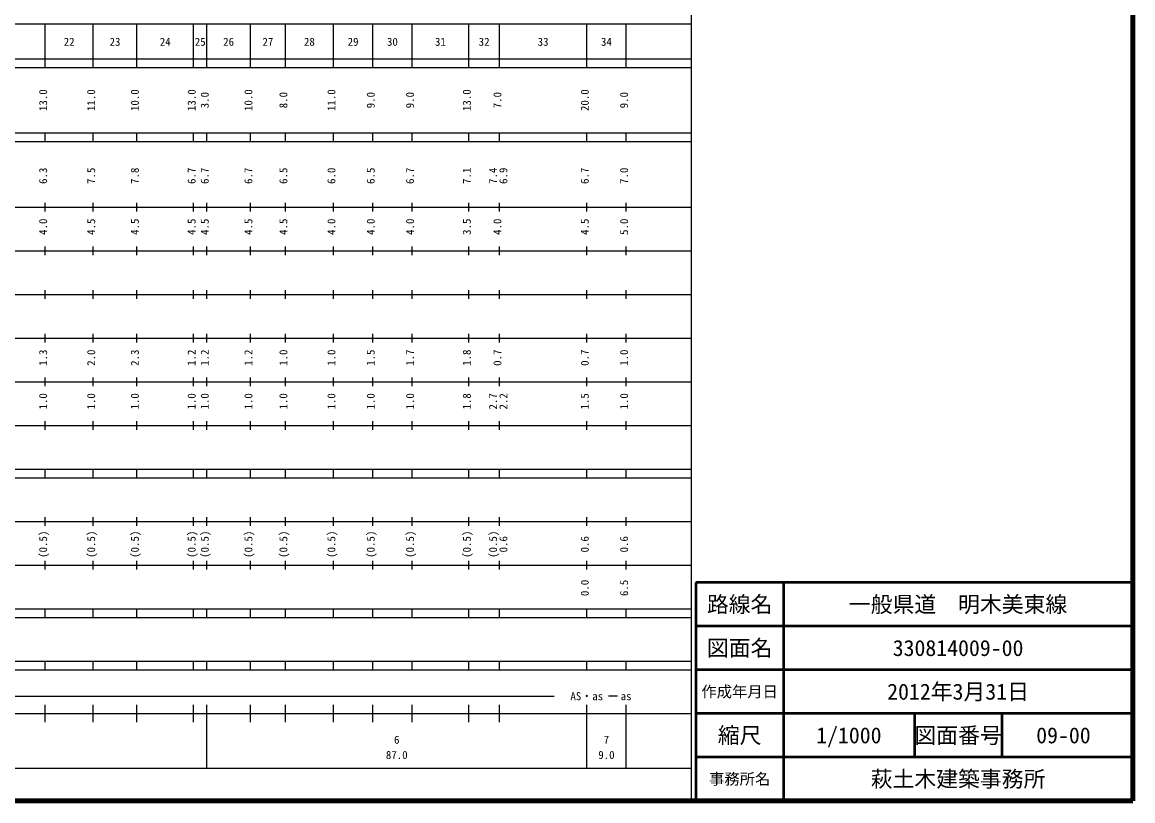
# Model space of a CAD drawing. Units: millimetres on the paper, enlarged 1000 times. Extents: x 40000 to 680000, y 20000 to 380000.
# Drawn here: x 425754 to 680000, y 20000 to 198357 of the extents above; entities that cross this region are included whole.
import ezdxf
from ezdxf.enums import TextEntityAlignment as Align

# ---------------------------------------------------------------- set-up
doc = ezdxf.new("R2010")
doc.units = ezdxf.units.MM
doc.header["$LTSCALE"] = 1000
for name, color, linetype, lineweight in [('M-TTL', 2, 'Continuous', 140), ('M-TTL-BAND', 7, 'Continuous', 25), ('M-TTL-FRAM', 2, 'Continuous', 50), ('M-TTL-LINE', 7, 'Continuous', 50)]:
    doc.layers.add(name, color=color, linetype=linetype, lineweight=lineweight)
doc.layers.add('M-TTL-TXT', color=7, linetype='Continuous')
doc.styles.add('ＭＳ ゴシック', font='')
doc.styles.get('ＭＳ ゴシック').set_extended_font_data('MS Gothic')

msp = doc.modelspace()

# ---------------------------------------------------------------- linework, layer by layer
at = {"layer": 'M-TTL'}
for p, q in [((680000, 20000), (680000, 380000)), ((40000, 20000), (680000, 20000))]:
    msp.add_line(p, q, dxfattribs=at)
at = {"layer": 'M-TTL-BAND'}
for p, q in [((579000, 20000), (579000, 370000)), ((68000, 198000), (579000, 198000)), ((431000, 188000), (431000, 198000)), ((442000, 188000), (442000, 198000)), ((452000, 188000), (452000, 198000)), ((465000, 188000), (465000, 198000)), ((468000, 188000), (468000, 198000)), ((478000, 188000), (478000, 198000)), ((486000, 188000), (486000, 198000)), ((497000, 188000), (497000, 198000)), ((506000, 188000), (506000, 198000)), ((515000, 188000), (515000, 198000)), ((528000, 188000), (528000, 198000)), ((535000, 188000), (535000, 198000)), ((555000, 188000), (555000, 198000)), ((564000, 188000), (564000, 198000)), ((40000, 190000), (579000, 190000)), ((40000, 188000), (579000, 188000)), ((40000, 173000), (579000, 173000)), ((431000, 171000), (431000, 173000)), ((442000, 171000), (442000, 173000)), ((452000, 171000), (452000, 173000)), ((465000, 171000), (465000, 173000)), ((468000, 171000), (468000, 173000)), ((478000, 171000), (478000, 173000)), ((486000, 171000), (486000, 173000)), ((497000, 171000), (497000, 173000)), ((506000, 171000), (506000, 173000)), ((515000, 171000), (515000, 173000)), ((528000, 171000), (528000, 173000)), ((535000, 171000), (535000, 173000)), ((555000, 171000), (555000, 173000)), ((564000, 171000), (564000, 173000)), ((40000, 171000), (579000, 171000)), ((40000, 156000), (579000, 156000)), ((431000, 155000), (431000, 157000)), ((442000, 155000), (442000, 157000)), ((452000, 155000), (452000, 157000)), ((465000, 155000), (465000, 157000)), ((468000, 155000), (468000, 157000)), ((478000, 155000), (478000, 157000)), ((486000, 155000), (486000, 157000)), ((497000, 155000), (497000, 157000)), ((506000, 155000), (506000, 157000)), ((515000, 155000), (515000, 157000)), ((528000, 155000), (528000, 157000)), ((535000, 155000), (535000, 157000)), ((555000, 155000), (555000, 157000)), ((564000, 155000), (564000, 157000)), ((46000, 146000), (579000, 146000)), ((431000, 145000), (431000, 147000)), ((442000, 145000), (442000, 147000)), ((452000, 145000), (452000, 147000)), ((465000, 145000), (465000, 147000)), ((468000, 145000), (468000, 147000)), ((478000, 145000), (478000, 147000)), ((486000, 145000), (486000, 147000)), ((497000, 145000), (497000, 147000)), ((506000, 145000), (506000, 147000)), ((515000, 145000), (515000, 147000)), ((528000, 145000), (528000, 147000)), ((535000, 145000), (535000, 147000)), ((555000, 145000), (555000, 147000)), ((564000, 145000), (564000, 147000)), ((52000, 136000), (579000, 136000)), ((431000, 135000), (431000, 137000)), ((442000, 135000), (442000, 137000)), ((452000, 135000), (452000, 137000)), ((465000, 135000), (465000, 137000)), ((468000, 135000), (468000, 137000)), ((478000, 135000), (478000, 137000)), ((486000, 135000), (486000, 137000)), ((497000, 135000), (497000, 137000)), ((506000, 135000), (506000, 137000)), ((515000, 135000), (515000, 137000)), ((528000, 135000), (528000, 137000)), ((535000, 135000), (535000, 137000)), ((555000, 135000), (555000, 137000)), ((564000, 135000), (564000, 137000)), ((46000, 126000), (579000, 126000)), ((431000, 125000), (431000, 127000)), ((442000, 125000), (442000, 127000)), ((452000, 125000), (452000, 127000)), ((465000, 125000), (465000, 127000)), ((468000, 125000), (468000, 127000)), ((478000, 125000), (478000, 127000)), ((486000, 125000), (486000, 127000)), ((497000, 125000), (497000, 127000)), ((506000, 125000), (506000, 127000)), ((515000, 125000), (515000, 127000)), ((528000, 125000), (528000, 127000)), ((535000, 125000), (535000, 127000)), ((555000, 125000), (555000, 127000)), ((564000, 125000), (564000, 127000)), ((431000, 115000), (431000, 117000)), ((442000, 115000), (442000, 117000)), ((452000, 115000), (452000, 117000)), ((465000, 115000), (465000, 117000)), ((468000, 115000), (468000, 117000)), ((478000, 115000), (478000, 117000)), ((486000, 115000), (486000, 117000)), ((497000, 115000), (497000, 117000)), ((506000, 115000), (506000, 117000)), ((515000, 115000), (515000, 117000)), ((528000, 115000), (528000, 117000)), ((535000, 115000), (535000, 117000)), ((555000, 115000), (555000, 117000)), ((564000, 115000), (564000, 117000)), ((52000, 116000), (579000, 116000)), ((431000, 105000), (431000, 107000)), ((442000, 105000), (442000, 107000)), ((452000, 105000), (452000, 107000)), ((465000, 105000), (465000, 107000)), ((468000, 105000), (468000, 107000)), ((478000, 105000), (478000, 107000)), ((486000, 105000), (486000, 107000)), ((497000, 105000), (497000, 107000)), ((506000, 105000), (506000, 107000)), ((515000, 105000), (515000, 107000)), ((528000, 105000), (528000, 107000)), ((535000, 105000), (535000, 107000)), ((555000, 105000), (555000, 107000)), ((564000, 105000), (564000, 107000)), ((46000, 106000), (579000, 106000)), ((40000, 96000), (579000, 96000)), ((431000, 94000), (431000, 96000)), ((442000, 94000), (442000, 96000)), ((452000, 94000), (452000, 96000)), ((465000, 94000), (465000, 96000)), ((468000, 94000), (468000, 96000)), ((478000, 94000), (478000, 96000)), ((486000, 94000), (486000, 96000)), ((497000, 94000), (497000, 96000)), ((506000, 94000), (506000, 96000)), ((515000, 94000), (515000, 96000)), ((528000, 94000), (528000, 96000)), ((535000, 94000), (535000, 96000)), ((555000, 94000), (555000, 96000)), ((564000, 94000), (564000, 96000)), ((40000, 94000), (579000, 94000)), ((49000, 84000), (579000, 84000)), ((431000, 83000), (431000, 85000)), ((442000, 83000), (442000, 85000)), ((452000, 83000), (452000, 85000)), ((465000, 83000), (465000, 85000)), ((468000, 83000), (468000, 85000)), ((478000, 83000), (478000, 85000)), ((486000, 83000), (486000, 85000)), ((497000, 83000), (497000, 85000)), ((506000, 83000), (506000, 85000)), ((515000, 83000), (515000, 85000)), ((528000, 83000), (528000, 85000)), ((535000, 83000), (535000, 85000)), ((555000, 83000), (555000, 85000)), ((564000, 83000), (564000, 85000)), ((40000, 74000), (579000, 74000)), ((431000, 73000), (431000, 75000)), ((442000, 73000), (442000, 75000)), ((452000, 73000), (452000, 75000)), ((465000, 73000), (465000, 75000)), ((468000, 73000), (468000, 75000)), ((478000, 73000), (478000, 75000)), ((486000, 73000), (486000, 75000)), ((497000, 73000), (497000, 75000)), ((506000, 73000), (506000, 75000)), ((515000, 73000), (515000, 75000)), ((528000, 73000), (528000, 75000)), ((535000, 73000), (535000, 75000)), ((555000, 73000), (555000, 75000)), ((564000, 73000), (564000, 75000)), ((40000, 64000), (579000, 64000)), ((431000, 62000), (431000, 64000)), ((442000, 62000), (442000, 64000)), ((452000, 62000), (452000, 64000)), ((465000, 62000), (465000, 64000)), ((468000, 62000), (468000, 64000)), ((478000, 62000), (478000, 64000)), ((486000, 62000), (486000, 64000)), ((497000, 62000), (497000, 64000)), ((506000, 62000), (506000, 64000)), ((515000, 62000), (515000, 64000)), ((528000, 62000), (528000, 64000)), ((535000, 62000), (535000, 64000)), ((555000, 62000), (555000, 64000)), ((564000, 62000), (564000, 64000)), ((40000, 62000), (579000, 62000)), ((40000, 52000), (579000, 52000)), ((431000, 50000), (431000, 52000)), ((442000, 50000), (442000, 52000)), ((452000, 50000), (452000, 52000)), ((465000, 50000), (465000, 52000)), ((468000, 50000), (468000, 52000)), ((478000, 50000), (478000, 52000)), ((486000, 50000), (486000, 52000)), ((497000, 50000), (497000, 52000)), ((506000, 50000), (506000, 52000)), ((515000, 50000), (515000, 52000)), ((528000, 50000), (528000, 52000)), ((535000, 50000), (535000, 52000)), ((555000, 50000), (555000, 52000)), ((564000, 50000), (564000, 52000)), ((40000, 50000), (579000, 50000)), ((232500, 44000), (547500, 44000)), ((562000, 44000), (560000, 44000)), ((431000, 38000), (431000, 42000)), ((442000, 38000), (442000, 42000)), ((452000, 38000), (452000, 42000)), ((465000, 38000), (465000, 42000)), ((468000, 27500), (468000, 42000)), ((478000, 38000), (478000, 42000)), ((486000, 38000), (486000, 42000)), ((497000, 38000), (497000, 42000)), ((506000, 38000), (506000, 42000)), ((515000, 38000), (515000, 42000)), ((528000, 38000), (528000, 42000)), ((535000, 38000), (535000, 42000)), ((555000, 27500), (555000, 42000)), ((564000, 27500), (564000, 42000)), ((40000, 40000), (579000, 40000)), ((68000, 27500), (579000, 27500))]:
    msp.add_line(p, q, dxfattribs=at)
at = {"layer": 'M-TTL-FRAM'}
for p, q in [((680000, 70000), (580000, 70000)), ((580000, 70000), (580000, 20000))]:
    msp.add_line(p, q, dxfattribs=at)
at = {"layer": 'M-TTL-LINE'}
for p, q in [((600000, 70000), (600000, 20000)), ((680000, 60000), (580000, 60000)), ((680000, 50000), (580000, 50000)), ((680000, 40000), (580000, 40000)), ((630000, 40000), (630000, 30000)), ((650000, 40000), (650000, 30000)), ((680000, 30000), (580000, 30000))]:
    msp.add_line(p, q, dxfattribs=at)

# ---------------------------------------------------------------- texts
at = {"layer": 'M-TTL-BAND', "style": 'ＭＳ ゴシック'}
for s, p in [('22', (436500, 192405)), ('23', (447000, 192405)), ('24', (458500, 192405)), ('25', (466500, 192405)), ('26', (473000, 192405)), ('27', (482000, 192405)), ('28', (491500, 192405)), ('29', (501500, 192405)), ('30', (510500, 192405)), ('31', (521500, 192405)), ('32', (531500, 192405)), ('33', (545000, 192405)), ('34', (559500, 192405)), ('AS・as', (555000, 42500)), ('as', (564000, 42500)), ('6', (511500, 32523)), ('7', (559500, 32523)), ('87.0', (511500, 29033)), ('9.0', (559500, 29033))]:
    msp.add_text(s, height=1833, dxfattribs=at).set_placement(p, align=Align.BOTTOM_CENTER)
for s, p in [('13.0', (432000, 180500)), ('11.0', (443000, 180500)), ('10.0', (453000, 180500)), ('13.0', (466000, 180500)), ('3.0', (469000, 180500)), ('10.0', (479000, 180500)), ('8.0', (487000, 180500)), ('11.0', (498000, 180500)), ('9.0', (507000, 180500)), ('9.0', (516000, 180500)), ('13.0', (529000, 180500)), ('7.0', (536000, 180500)), ('20.0', (556000, 180500)), ('9.0', (565000, 180500)), ('6.3', (432000, 163174)), ('7.5', (443000, 163174)), ('7.8', (453000, 163174)), ('6.7', (466000, 163174)), ('6.7', (469000, 163174)), ('6.7', (479000, 163174)), ('6.5', (487000, 163174)), ('6.0', (498000, 163174)), ('6.5', (507000, 163174)), ('6.7', (516000, 163174)), ('7.1', (529000, 163174)), ('7.4', (535000, 163174)), ('6.9', (537370, 163174)), ('6.7', (556000, 163174)), ('7.0', (565000, 163174)), ('4.0', (432000, 151500)), ('4.5', (443000, 151500)), ('4.5', (453000, 151500)), ('4.5', (466000, 151500)), ('4.5', (469000, 151500)), ('4.5', (479000, 151500)), ('4.5', (487000, 151500)), ('4.0', (498000, 151500)), ('4.0', (507000, 151500)), ('4.0', (516000, 151500)), ('3.5', (529000, 151500)), ('4.0', (536000, 151500)), ('4.5', (556000, 151500)), ('5.0', (565000, 151500)), ('1.3', (432000, 121500)), ('2.0', (443000, 121500)), ('2.3', (453000, 121500)), ('1.2', (466000, 121500)), ('1.2', (469000, 121500)), ('1.2', (479000, 121500)), ('1.0', (487000, 121500)), ('1.0', (498000, 121500)), ('1.5', (507000, 121500)), ('1.7', (516000, 121500)), ('1.8', (529000, 121500)), ('0.7', (536000, 121500)), ('0.7', (556000, 121500)), ('1.0', (565000, 121500)), ('1.0', (432000, 111500)), ('1.0', (443000, 111500)), ('1.0', (453000, 111500)), ('1.0', (466000, 111500)), ('1.0', (469000, 111500)), ('1.0', (479000, 111500)), ('1.0', (487000, 111500)), ('1.0', (498000, 111500)), ('1.0', (507000, 111500)), ('1.0', (516000, 111500)), ('1.8', (529000, 111500)), ('2.7', (535000, 111500)), ('2.2', (537370, 111500)), ('1.5', (556000, 111500)), ('1.0', (565000, 111500)), ('(0.5)', (432000, 78764)), ('(0.5)', (443000, 78764)), ('(0.5)', (453000, 78764)), ('(0.5)', (466000, 78764)), ('(0.5)', (469000, 78764)), ('(0.5)', (479000, 78764)), ('(0.5)', (487000, 78764)), ('(0.5)', (498000, 78764)), ('(0.5)', (507000, 78764)), ('(0.5)', (516000, 78764)), ('(0.5)', (529000, 78764)), ('(0.5)', (535000, 78764)), ('0.6', (537370, 78764)), ('0.6', (556000, 78764)), ('0.6', (565000, 78764)), ('0.0', (556000, 68764)), ('6.5', (565000, 68764))]:
    msp.add_text(s, height=1833, rotation=90, dxfattribs=at).set_placement(p, align=Align.BOTTOM_CENTER)
at = {"layer": 'M-TTL-TXT', "style": 'ＭＳ ゴシック'}
for s, height, p in [('路線名', 3666, (590000, 65000)), ('路線名', 3666, (590000, 65000)), ('一般県道\u3000明木美東線', 3666, (640000, 65000)), ('図面名', 3666, (590000, 55000)), ('図面名', 3666, (590000, 55000)), ('330814009-00', 3666, (640000, 55000)), ('作成年月日', 2566, (590000, 45000)), ('作成年月日', 2566, (590000, 45000)), ('2012年3月31日', 3666, (640000, 45000)), ('縮尺', 3666, (590000, 35000)), ('縮尺', 3666, (590000, 35000)), ('1/1000', 3666, (615000, 35000)), ('図面番号', 3666, (640000, 35000)), ('図面番号', 3666, (640000, 35000)), ('09-00', 3666, (664125, 35000)), ('事務所名', 2566, (590000, 25000)), ('事務所名', 2566, (590000, 25000)), ('萩土木建築事務所', 3666, (640000, 25000))]:
    msp.add_text(s, height=height, dxfattribs=at).set_placement(p, align=Align.MIDDLE_CENTER)

doc.saveas('drawing.dxf')
